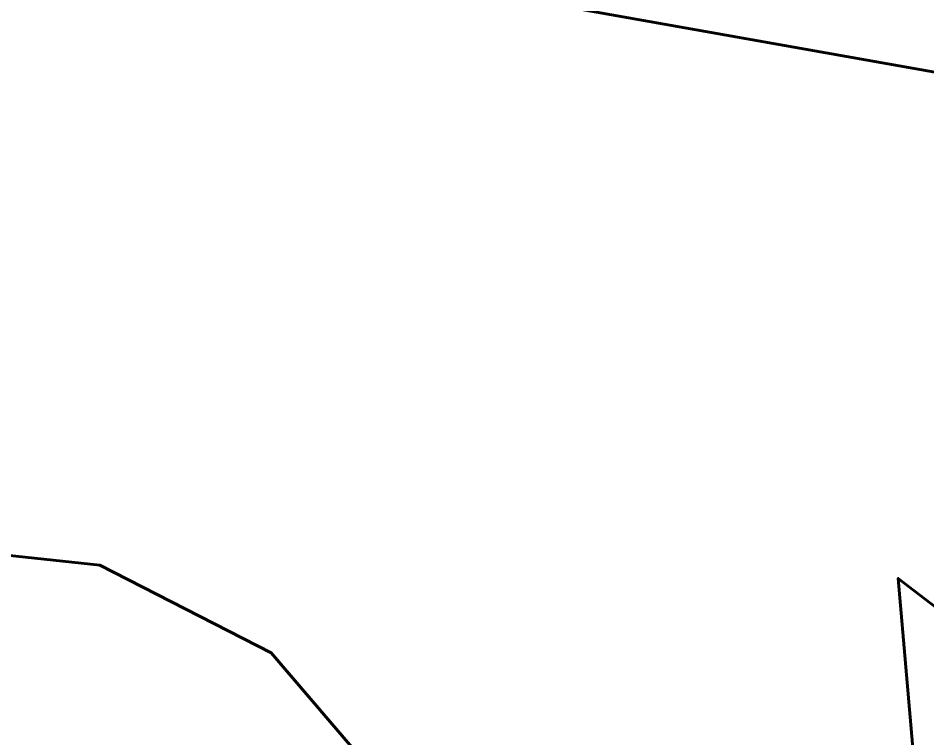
# Model space of a CAD drawing. Header units: metres. Extents: x 222509 to 223547, y 765290 to 766147.
# Drawn here: x 223039.3261 to 223039.6839, y 765861.9878 to 765862.271 of the extents above; entities that cross this region are included whole.
import ezdxf
from ezdxf.enums import TextEntityAlignment as Align

# ---------------------------------------------------------------- set-up
doc = ezdxf.new("R2010")
doc.units = ezdxf.units.M
doc.linetypes.add('DASHED', pattern=[19.05, 12.7, -6.35])
for name, color, linetype in [('A-S', 252, 'Continuous'), ('maim metuhnan', 150, 'Continuous'), ('PNT2510', 8, 'Continuous'), ('PNTELEV2510', 7, 'Continuous')]:
    doc.layers.add(name, color=color, linetype=linetype)
doc.layers.add('M2404', color=8, linetype='DASHED', lineweight=25)
doc.styles.add('PTXT', font='txt.shx')
doc.styles.add('S_COMPLEX', font='complex')

# ---------------------------------------------------------------- blocks, each defined once
blk = doc.blocks.new('G$C48AC2FB6')
at = {"layer": 'maim metuhnan', "style": 'S_COMPLEX'}
blk.add_text('%%C6"', height=0.6, rotation=274, dxfattribs=at).set_placement((223038.97628, 765862.12009, -538.75))
blk = doc.blocks.new('SRVPNO9')
at = {"layer": 'PNTELEV2510', "style": 'PTXT', "oblique": 15}
blk.add_attdef('ELEV2', text='', height=1, dxfattribs=at).set_placement((-0.0346, -1.72332), align=Align.CENTER)
blk = doc.blocks.new('G$CAC2BD834')
at = {"layer": 'PNT2510'}
ref = blk.add_blockref('SRVPNO9', (223040.09, 765861.99, 514.48), dxfattribs=dict(at, xscale=0.4, yscale=0.4, zscale=0.4))
ref.add_attrib('ELEV2', '514.48', dxfattribs={"layer": 'PNTELEV2510', "height": 0.4, "rotation": 274.9255, "style": 'PTXT', "oblique": 15}).set_placement((223039.55443, 765861.86971, 514.48), align=Align.CENTER)
blk = doc.blocks.new('G$C9B10AD15')
at = {"layer": 'A-S'}
for points in [[(223052.807, 765928.376, 0.236379), (223042.866, 765928.696, 0.186611), (223037.542, 765920.474, 0.059418), (223036.506, 765892.582, 0.017566), (223039.155, 765850.757), (223039.512, 765849.824), (223039.711, 765847.883), (223039.56, 765846.848), (223040.725, 765835.179, 0.072394), (223042.139, 765831.179, 0.112445), (223048.001, 765824.293, 0.053398), (223048.65881, 765823.87727), (223062.411, 765817.376), (223071.421, 765813.094), (223089.553, 765804.567), (223103.156, 765798.143), (223115.834, 765792.204), (223123.059, 765788.772, -0.127843), (223133.6, 765777.617, -0.096184), (223136.058, 765764.253), (223138.159, 765764.394)], [(223052.73556, 765928.24411, 0.236026), (223042.94214, 765928.56592, 0.186256), (223037.6896, 765920.44702, 0.059419), (223036.65583, 765892.59023, 0.017559), (223039.3023, 765850.79178), (223039.65919, 765849.85906), (223039.86212, 765847.87977), (223039.71109, 765846.84457), (223040.87354, 765835.20107, 0.072274), (223042.27185, 765831.24864, 0.112475), (223048.09251, 765824.41187, 0.05347), (223048.72397, 765824.01239), (223062.47525, 765817.51154), (223071.48511, 765813.22961), (223089.61694, 765804.70269), (223103.21984, 765798.27874), (223115.898, 765792.33966), (223123.13121, 765788.90376, -0.127996), (223133.73611, 765777.68078, -0.095111), (223136.20923, 765764.41349), (223138.14896, 765764.54366)]]:
    blk.add_lwpolyline(points, format="xyb", dxfattribs=at)
blk = doc.blocks.new('G$CFB36F9AD')
at = {"layer": 'M2404', "ltscale": 0.1}
for points in [[(223039.042, 765924.301, 0.092086), (223037.542, 765920.474, 0.059418), (223036.506, 765892.582, 0.017566), (223039.155, 765850.757), (223039.512, 765849.824), (223039.711, 765847.883), (223039.56, 765846.848), (223040.725, 765835.179, 0.072394), (223042.139, 765831.179, 0.112445), (223048.001, 765824.293, 0.053398), (223048.65881, 765823.87727), (223062.411, 765817.376), (223071.421, 765813.094), (223089.553, 765804.567), (223103.156, 765798.143), (223115.834, 765792.204), (223123.059, 765788.772, -0.127843), (223133.6, 765777.617, -0.096184), (223136.058, 765764.253), (223138.159, 765764.394)], [(223039.1759, 765924.2334, 0.092409), (223037.6896, 765920.44702, 0.059419), (223036.65583, 765892.59023, 0.017559), (223039.3023, 765850.79178), (223039.65919, 765849.85906), (223039.86212, 765847.87977), (223039.71109, 765846.84457), (223040.87354, 765835.20107, 0.072274), (223042.27185, 765831.24864, 0.112475), (223048.09251, 765824.41187, 0.05347), (223048.72397, 765824.01239), (223062.47525, 765817.51154), (223071.48511, 765813.22961), (223089.61694, 765804.70269), (223103.21984, 765798.27874), (223115.898, 765792.33966), (223123.13121, 765788.90376, -0.127996), (223133.73611, 765777.68078, -0.095111), (223136.20923, 765764.41349), (223138.14896, 765764.54366)]]:
    blk.add_lwpolyline(points, format="xyb", dxfattribs=at)

msp = doc.modelspace()

# ---------------------------------------------------------------- block references
for name in ['G$CAC2BD834', 'G$C48AC2FB6', 'G$C9B10AD15', 'G$CFB36F9AD']:
    msp.add_blockref(name, (0, 0))

doc.saveas('drawing.dxf')
